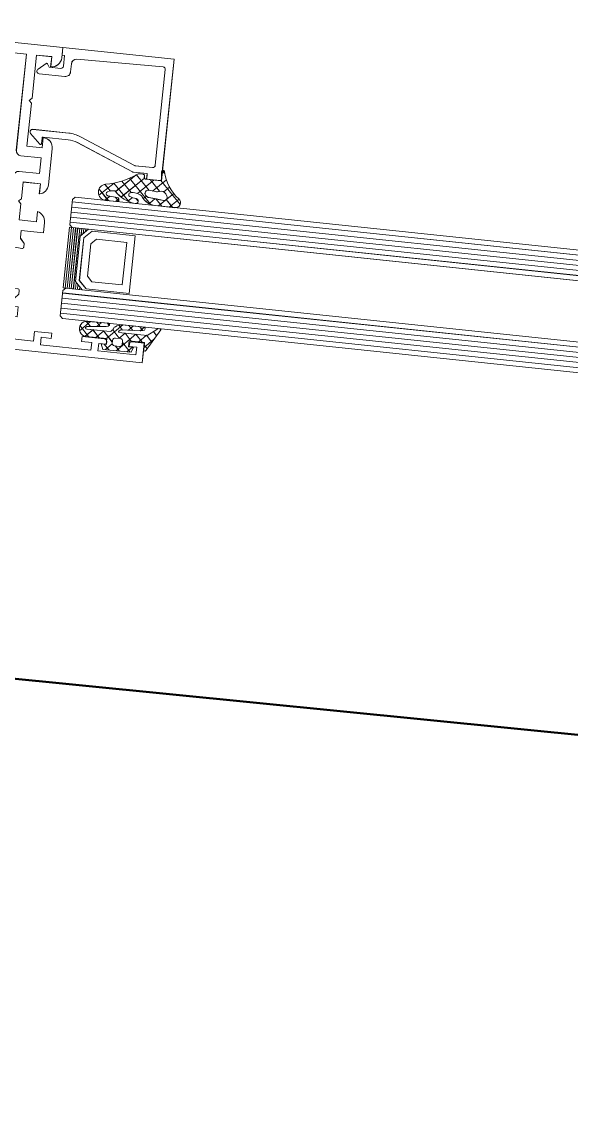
# Model space of a CAD drawing. Header units: millimetres. Extents: x 26282 to 30760, y 1404 to 4574.
# Drawn here: x 29725.61 to 29736.41, y 3434.81 to 3456.33 of the extents above; entities that cross this region are included whole.
import ezdxf

# ---------------------------------------------------------------- set-up
doc = ezdxf.new("R2010")
doc.units = ezdxf.units.MM
doc.header["$LTSCALE"] = 0.25
doc.layers.add('AB-DUV', color=4, linetype='Continuous', lineweight=50)
doc.layers.add('DOĞRAMA', color=30, linetype='Continuous', lineweight=20)

# ---------------------------------------------------------------- blocks, each defined once
blk = doc.blocks.new('CHD60E27', base_point=(-138.6, 7.85))
at = {"color": 1, "linetype": 'Continuous'}
for p, q in [((-80.6, 56.35), (-78.6, 56.35)), ((-115.729976, 50.516652), (-114.729976, 49.516652)), ((-115.729976, 50.516652), (-114.729976, 49.516652)), ((-78.6, 29.85), (-80.6, 29.85)), ((-137.2, 16.75), (-135.7, 16.75)), ((-135.7, 16.75), (-135.7, 15.25))]:
    blk.add_line(p, q, dxfattribs=at)
at = {"color": 40, "linetype": 'Continuous'}
for points in [[(-138.6, 7.85), (-138.6, 78.35), (-134.7, 78.35), (-134.7, 75.95, -0.414213), (-135.199999, 75.45), (-135.7, 75.45), (-135.7, 76.95), (-137.2, 76.95), (-137.2, 69.45), (-135.7, 69.45), (-135.7, 70.95), (-135.2, 70.95, -0.414213), (-134.699999, 70.45), (-134.7, 66.05), (-135.7, 66.05), (-135.7, 68.05), (-137.2, 68.05), (-137.2, 58.05), (-135.7, 58.05), (-135.7, 60.05), (-134.7, 60.05), (-134.7, 56.65), (-136.6, 56.65), (-136.6, 51.35), (-134.4, 51.35), (-132.2, 51.35), (-132.2, 52.95), (-130.2, 52.95), (-130.2, 51.95), (-128.790992, 51.95, 0.176327), (-128.630295, 52.008489), (-127.7, 52.789099), (-127, 52.789099, -0.43976), (-126.701142, 52.462953), (-126.911671, 50.056591, -0.176327), (-126.983943, 49.901604), (-127.323223, 49.562323, -0.577351), (-127.741481, 49.674394), (-127.772347, 49.789587, 0.267949), (-127.949124, 49.966363), (-129.9, 50.489099), (-130.1, 50.489099, 0.842899), (-130.2, 49.906257), (-130.2, 45.839099, 0.414213), (-129.949998, 45.589099), (-129.628806, 45.589099, 0.137838), (-129.498553, 45.625711), (-127.980252, 46.552487, -0.585341), (-127.6, 46.339099), (-127.6, 45.002615, -0.261351), (-128.07899, 44.149065), (-129.797634, 43.1), (-128.07899, 42.050935, -0.261351), (-127.6, 41.197385), (-127.6, 39.8609, -0.585341), (-127.980252, 39.647512), (-129.498554, 40.574288, 0.137838), (-129.628807, 40.6109), (-129.95, 40.6109, 0.414213), (-130.199999, 40.360899), (-130.2, 36.293743, 0.842899), (-130.1, 35.710901), (-129.9, 35.7109), (-127.949123, 36.233636, 0.267949), (-127.772347, 36.410413), (-127.741481, 36.525605, -0.577351), (-127.323223, 36.637676), (-126.983943, 36.298396, -0.176327), (-126.911671, 36.143409), (-126.701141, 33.737047, -0.43976), (-127, 33.4109), (-127.7, 33.4109), (-128.630295, 34.191511, 0.176327), (-128.790992, 34.25), (-130.2, 34.25), (-130.2, 33.25), (-132.2, 33.25), (-132.2, 34.85), (-136.6, 34.85), (-136.6, 29.55), (-134.7, 29.55), (-134.7, 26.15), (-135.7, 26.15), (-135.7, 28.15), (-137.2, 28.15), (-137.2, 18.15), (-135.7, 18.15), (-135.7, 20.15), (-134.7, 20.15), (-134.7, 15.75, -0.414213), (-135.199999, 15.25), (-135.7, 15.25), (-135.7, 16.75), (-137.2, 16.75), (-137.2, 9.25), (-135.7, 9.25), (-135.7, 10.75), (-135.2, 10.75, -0.414213), (-134.699999, 10.25), (-134.7, 7.85), (-138.6, 7.85)], [(-78.6, 56.35), (-78.6, 29.85), (-79.6, 29.85), (-80.6, 29.85, -0.414213), (-82.599999, 31.85), (-80.6, 31.85), (-80.6, 34.85), (-89.1, 34.85), (-89.6, 35.35), (-90.1, 34.85), (-98.6, 34.85), (-98.6, 31.85), (-96.6, 31.85, -0.414213), (-98.599999, 29.85), (-105.740408, 29.85, -0.356298), (-107.699999, 31.450001), (-105.7, 31.45), (-105.7, 34.85), (-109, 34.85), (-109.5, 35.35), (-110, 34.85), (-113.2, 34.85), (-113.2, 31.45), (-111.2, 31.45, -0.356298), (-113.159592, 29.85), (-115.2, 29.85), (-115.2, 34.25), (-116.609007, 34.25, 0.176327), (-116.769704, 34.191511), (-117.7, 33.4109), (-118.4, 33.4109, -0.43976), (-118.698859, 33.737047), (-118.488329, 36.143409, -0.176327), (-118.416057, 36.298397), (-118.076776, 36.637677, -0.577351), (-117.658519, 36.525604), (-117.627652, 36.410413, 0.267949), (-117.450876, 36.233636), (-115.5, 35.7109), (-115.3, 35.7109, 0.842899), (-115.2, 36.293744), (-115.2, 40.3609, 0.414213), (-115.45, 40.6109), (-115.771193, 40.6109, 0.137838), (-115.901446, 40.574288), (-117.419747, 39.647512, -0.585341), (-117.799999, 39.8609), (-117.8, 41.197384, -0.261351), (-117.32101, 42.050935), (-115.602366, 43.1), (-117.321009, 44.149064, -0.261351), (-117.8, 45.002615), (-117.8, 46.339099, -0.585341), (-117.419747, 46.552488), (-115.901445, 45.625712, 0.137838), (-115.771193, 45.5891), (-115.45, 45.589099, 0.414213), (-115.199999, 45.8391), (-115.2, 49.906257, 0.842899), (-115.3, 50.489099), (-115.5, 50.489099), (-117.450876, 49.966364, 0.267949), (-117.627653, 49.789587), (-117.658518, 49.674395, -0.577351), (-118.076776, 49.562322), (-118.416057, 49.901603, -0.176327), (-118.488329, 50.056591), (-118.698858, 52.462953, -0.43976), (-118.4, 52.789099), (-117.7, 52.789099), (-116.769704, 52.008489, 0.176327), (-116.609007, 51.95), (-115.2, 51.95), (-115.2, 56.35), (-113.159591, 56.35, -0.356297), (-111.199999, 54.75), (-113.2, 54.75), (-113.2, 51.35), (-110, 51.35), (-109.5, 50.85), (-109, 51.35), (-105.7, 51.35), (-105.7, 54.75), (-107.7, 54.75, -0.356297), (-105.740408, 56.35), (-98.6, 56.35, -0.414213), (-96.599999, 54.350001), (-98.6, 54.35), (-98.6, 51.35), (-90.1, 51.35), (-89.6, 50.85), (-89.1, 51.35), (-80.6, 51.35), (-80.6, 54.35), (-82.6, 54.35, -0.414213), (-80.6, 56.35), (-78.6, 56.35)], [(-80.6, 43.1), (-80.6, 49.35), (-99.6, 49.35, -0.414213), (-100.6, 50.35), (-100.6, 54.35), (-103.7, 54.35), (-103.7, 50.35, -0.414213), (-104.699999, 49.350001), (-113.2, 49.35), (-113.2, 36.85), (-104.7, 36.85, -0.414213), (-103.699999, 35.850001), (-103.7, 31.85), (-100.6, 31.85), (-100.6, 35.85, -0.414213), (-99.6, 36.85), (-80.6, 36.85), (-80.6, 43.1)]]:
    blk.add_lwpolyline(points, format="xyb", close=True, dxfattribs=at)
at = {"color": 4, "linetype": 'Continuous'}
for points in [[(-130.210348, 45.762166), (-128.497348, 46.762166), (-122.710348, 46.762166), (-116.923348, 46.762166), (-115.210348, 45.762166), (-115.210348, 50.362166), (-116.910348, 49.362166), (-122.710348, 49.362166), (-128.510348, 49.362166), (-130.210348, 50.362166), (-130.210348, 45.762166)], [(-128.497348, 39.437833), (-130.210348, 40.437833), (-130.210348, 35.837833), (-128.510348, 36.837833), (-122.710348, 36.837833), (-116.910348, 36.837833), (-115.210348, 35.837833), (-115.210348, 40.437833), (-116.923348, 39.437833), (-122.710348, 39.437833), (-128.497348, 39.437833)]]:
    blk.add_lwpolyline(points, close=True, dxfattribs=at)
at = {"color": 40, "linetype": 'Continuous'}
blk.add_lwpolyline([(-134.4, 49.35), (-136.6, 49.35), (-136.6, 36.85), (-132.2, 36.85), (-132.2, 49.35), (-134.4, 49.35)], close=True, dxfattribs=at)
blk = doc.blocks.new('CHD10-3111', base_point=(3855.389827, -8975.811796))
at = {"color": 40, "linetype": 'Continuous'}
blk.add_lwpolyline([(3855.389827, -8949.111796), (3879.389827, -8949.111796), (3879.389827, -8971.111796), (3877.889827, -8971.111796), (3877.889827, -8970.611796), (3875.789827, -8970.611796, 0.414276), (3875.289827, -8971.111902), (3875.289827, -8973.411796), (3875.891113, -8973.764938, -0.44986), (3875.948899, -8974.058621), (3874.687602, -8975.51474, -0.717959), (3873.789827, -8975.211796), (3873.789827, -8970.111796, -0.414242), (3874.789923, -8969.111796), (3876.40713, -8969.111796, 0.409111), (3877.406977, -8968.129248), (3877.703866, -8951.120522, 0.419335), (3877.203942, -8950.611796), (3858.289827, -8950.611796, 0.414214), (3857.789827, -8951.111796), (3857.789827, -8954.510299, 0.096347), (3857.826278, -8954.697709), (3862.331086, -8965.847499, -0.096289), (3862.789827, -8968.20752), (3862.789827, -8975.311796, -0.679855), (3861.925103, -8975.653814), (3860.044019, -8973.648631, -0.65679), (3860.189935, -8973.311796), (3861.289827, -8973.311796, 0.414214), (3861.489827, -8973.111796), (3861.489827, -8968.20752, 0.096295), (3861.125704, -8966.334383), (3856.526235, -8954.950297, -0.096289), (3856.489827, -8954.762994), (3856.489827, -8952.011796), (3855.389827, -8952.011796), (3855.389827, -8949.111796)], format="xyb", close=True, dxfattribs=at)
blk = doc.blocks.new('CHDMN-201', base_point=(29.944199, -19.992072))
at = {"color": 1, "linetype": 'Continuous'}
for p, q in [((24.944196, -17.917709), (26.712382, -16.149524)), ((25.670623, -15.827906), (29.959082, -20.116364)), ((24.944196, -17.222799), (26.363237, -18.64184)), ((24.944197, -19.344121), (26.23548, -20.635403)), ((24.944198, -20.039028), (27.683935, -17.299291)), ((27.730494, -21.495372), (30.203718, -19.022148)), ((27.817864, -19.286682), (28.843558, -18.260988)), ((25.189997, -21.91455), (25.940862, -21.163684)), ((25.940862, -21.163684), (26.275067, -20.829479)), ((26.23548, -20.635403), (26.260255, -20.660179)), ((26.954462, -24.392725), (29.944199, -21.402988)), ((27.826231, -20.104834), (29.944199, -22.222802)), ((31.257696, -20.089491), (31.80016, -19.547027)), ((31.416762, -19.452725), (31.950423, -19.986385)), ((25.079548, -21.600792), (25.475995, -21.997239)), ((25.475995, -21.997239), (29.768513, -26.289757)), ((25.916779, -27.551729), (30.108752, -23.359755)), ((26.075074, -23.150793), (26.624114, -22.601753)), ((27.79138, -22.191304), (30.58826, -24.988183)), ((25.232281, -26.114906), (26.046166, -25.301021)), ((25.477814, -24.120378), (25.941592, -24.584156)), ((26.882093, -28.707735), (30.556963, -25.032865)), ((26.991686, -25.63425), (29.066899, -27.709463)), ((24.944199, -28.524309), (25.530435, -27.938072)), ((25.178841, -25.942725), (28.496854, -29.260739)), ((24.944199, -29.950724), (27.004506, -32.011031)), ((24.952122, -30.637706), (25.869183, -29.720645)), ((25.094432, -27.979636), (25.776541, -28.661746)), ((25.810575, -31.900573), (28.517647, -29.193501)), ((26.861353, -29.746558), (28.07121, -30.956415))]:
    blk.add_line(p, q, dxfattribs=at)
for points in [[(26.390301, -23.393758, -0.11997), (25.342637, -22.236365, -0.11997), (24.944199, -20.726926), (24.944195, -16.789779, -0.730107), (26.758647, -16.209518, 0.185935), (31.810746, -19.549362, -0.858634), (31.670288, -20.125588), (30.144199, -19.992072, 0.414214), (29.944199, -20.192072), (29.944199, -23.09206, 0.414226), (30.244199, -23.392072), (30.544174, -23.392072, -0.414238), (30.844199, -23.692072), (30.844199, -24.310458, -0.167691), (30.631375, -24.927186, 0.106409), (28.114271, -30.786691, -0.907546), (24.944199, -30.478675), (24.944199, -28.292072, -1), (25.744199, -28.292072), (25.908447, -30.169443, 0.790151), (26.678457, -30.282816, 0.061795), (27.025941, -28.955975, 0.24686), (26.961879, -28.781202, -0.192553), (24.944199, -24.656358, -1), (25.941426, -24.581945, 0.061004), (26.187228, -25.817745, 0.744986), (26.953471, -25.796309, 0.211789), (26.613432, -23.622255, 0.100818), (26.390301, -23.393758)], [(26.255022, -20.600362), (26.380094, -22.029945, 0.17342), (26.661249, -22.641873, 0.008526), (26.786952, -22.766133, 0.691738), (27.799141, -22.280005), (27.680588, -20.924941, -0.129672), (27.819183, -20.120619, 0.375997), (27.441422, -18.85823), (27.046771, -18.610379, 0.619603), (26.12995, -19.17078), (26.255022, -20.600362)]]:
    blk.add_lwpolyline(points, format="xyb", close=True, dxfattribs=at)
blk = doc.blocks.new('*U59')
at = {"color": 4, "linetype": 'Continuous'}
for p, q in [((598.494385, 76), (598.494385, 64)), ((598.894385, 76), (598.894385, 64)), ((599.294385, 76), (599.294385, 64)), ((599.694385, 76), (599.694385, 64)), ((600.094385, 76), (600.094385, 64)), ((600.494385, 76), (600.494385, 64)), ((600.894385, 76), (600.894385, 74.65)), ((601.294385, 76), (601.294385, 75.05)), ((601.694385, 76), (601.694385, 75.45)), ((602.094385, 76), (602.094385, 75.85)), ((600.894385, 65.35), (600.894385, 64)), ((601.294385, 64.95), (601.294385, 64)), ((601.694385, 64.55), (601.694385, 64)), ((602.094385, 64.15), (602.094385, 64))]:
    blk.add_line(p, q, dxfattribs=at)
blk = doc.blocks.new('CHD40D02')
at = {"color": 1, "linetype": 'Continuous'}
for p, q in [((1.534377, 2.251105), (2.247288, 1.538194)), ((-1.122662, 0.665503), (-0.457159, 0)), ((-1.012226, 0), (0.801576, 1.813802)), ((0, -1.109094), (1.4, 0.290906)), ((0.205857, 1.458304), (1.4, 0.264161)), ((-2.117144, -5.347558), (1.4, -1.830414)), ((0, -0.457159), (1.4, -1.857159)), ((2.135987, -1.094428), (2.921622, -0.308793)), ((2.222769, -0.558608), (2.917076, -1.252915)), ((-2.117144, -3.226238), (-1.117144, -2.226238)), ((-2.117144, -2.582656), (-0.421916, -4.277884)), ((0, -2.578479), (1.4, -3.978479)), ((0.262508, -5.089227), (1.4, -3.951735)), ((2.000247, -3.351488), (2.91136, -2.440375)), ((2.050967, -2.508126), (2.906913, -3.364072)), ((-2.117144, -4.703976), (-1.237492, -5.583628)), ((0, -7.473055), (2.106571, -5.366485)), ((0.262508, -4.962308), (1.066416, -5.766216)), ((1.066416, -5.766216), (1.7501, -6.4499)), ((1.930627, -4.509107), (2.59883, -5.177309)), ((2.106571, -5.366485), (2.901098, -4.571957)), ((2.59883, -5.177309), (2.73038, -5.30886)), ((-2.117144, -7.468879), (-0.899257, -6.250992)), ((-2.117144, -6.825296), (-1.117144, -7.825296)), ((-0.543237, -6.277883), (1.4, -8.22112)), ((0, -9.594375), (1.4, -8.194375)), ((2.53001, -7.22981), (2.953639, -7.653438)), ((0, -8.942441), (1.4, -10.34244)), ((0.005596, -11.710099), (1.4, -10.315696)), ((2.065011, -9.650685), (2.925923, -8.789773)), ((2.137826, -8.958946), (2.903131, -9.724251)), ((0.000001, -11.063761), (1.86654, -12.930301)), ((0.929001, -12.908016), (2.87289, -10.964126)), ((1.935795, -10.878236), (2.844412, -11.786853))]:
    blk.add_line(p, q, dxfattribs=at)
at = {"color": 7, "linetype": 'Continuous'}
blk.add_line((2.921685, -0.29561), (2.817805, -0.199647), dxfattribs=at)
at = {"color": 1, "linetype": 'Continuous'}
for points in [[(2.921685, -0.29561), (2.9, -4.8), (2.8, -5.1), (2.7, -5.4), (2.6, -5.7), (2.4, -6), (2.3, -6.2), (2, -6.3), (1.8, -6.4), (1.6, -6.6), (1.5, -6.7), (1.4, -6.9), (1.4, -11.5), (1.4, -11.7), (1.6, -11.8), (1.65982, -11.8), (1.85982, -11.6), (2.25982, -7.8), (2.35982, -7.4), (2.55982, -7.2), (2.85982, -7.2), (2.95982, -7.4), (2.85982, -11.5, -1.047986), (0.000001, -11.499982), (0, -7.412301), (-1.117144, -7.412301), (-1.117144, -8.412301), (-2.117144, -7.977518), (-2.117144, -2.406848), (-1.117144, -2.015544), (-1.117144, -3.015544), (0, -3.015544), (0, 0), (-1.5, 0), (-1.6, 0.1), (-1.6, 0.3), (-1.4, 0.5), (2.700478, 2.946982), (2.800478, 2.946982), (2.900478, 2.746982), (2.900478, 2.446982), (2.700478, 2.146982), (1.4, 0.4), (1.4, -5.2), (1.5, -5.3), (1.7, -5.2), (1.907825, -4.888262), (2.146067, -0.926812), (2.230152, -0.523166), (2.318197, -0.219443), (2.614003, -0.107644), (2.817805, -0.199647), (2.921685, -0.29561)], [(0.116062, -6.131436, 0.198912), (0.262508, -5.777883), (0.262508, -4.777884, 0.414213), (-0.237492, -4.277884), (-0.737492, -4.277884, 0.414213), (-1.237492, -4.777883), (-1.237492, -5.777884, 0.414213), (-0.737492, -6.277883), (-0.237491, -6.277883, 0.198912), (0.116062, -6.131436)]]:
    blk.add_lwpolyline(points, format="xyb", close=True, dxfattribs=at)
blk = doc.blocks.new('A$C3DEF5641')
at = {"layer": 'DOĞRAMA', "color": 163, "linetype": 'Continuous'}
for p, q in [((477.08, 82.92), (476.58, 82.42)), ((476.58, 82.42), (476.58, 77.42)), ((476.58, 81.92), (508.58, 81.92)), ((477.08, 82.92), (508.58, 82.92)), ((817.83, 82.92), (508.58, 82.92)), ((817.83, 81.92), (508.58, 81.92)), ((476.58, 80.92), (508.58, 80.92)), ((476.58, 79.92), (508.58, 79.92)), ((817.83, 80.92), (508.58, 80.92)), ((817.83, 79.92), (508.58, 79.92)), ((476.58, 78.92), (508.58, 78.92)), ((476.58, 77.92), (508.58, 77.92)), ((817.83, 78.92), (508.58, 78.92)), ((817.83, 77.92), (508.58, 77.92)), ((476.58, 77.42), (477.08, 76.92)), ((477.08, 76.92), (508.58, 76.92)), ((481.08, 76.62), (479.58, 75.12)), ((489.58, 76.62), (481.08, 76.62)), ((489.58, 65.22), (489.58, 76.62)), ((817.83, 76.92), (508.58, 76.92)), ((479.58, 75.12), (479.58, 66.72)), ((482.08, 75.12), (481.08, 74.12)), ((481.08, 74.12), (481.08, 67.72)), ((488.08, 75.12), (482.08, 75.12)), ((488.08, 66.72), (488.08, 75.12)), ((479.58, 66.72), (481.08, 65.22)), ((481.08, 67.72), (482.08, 66.72)), ((482.08, 66.72), (488.08, 66.72)), ((477.08, 64.92), (476.58, 64.42)), ((477.08, 64.92), (508.58, 64.92)), ((481.08, 65.22), (489.58, 65.22)), ((817.83, 64.92), (508.58, 64.92)), ((476.58, 64.42), (476.58, 59.42)), ((476.58, 63.92), (508.58, 63.92)), ((476.58, 62.92), (508.58, 62.92)), ((817.83, 63.92), (508.58, 63.92)), ((817.83, 62.92), (508.58, 62.92)), ((476.58, 61.92), (508.58, 61.92)), ((476.58, 60.92), (508.58, 60.92)), ((817.83, 61.92), (508.58, 61.92)), ((817.83, 60.92), (508.58, 60.92)), ((476.58, 59.92), (508.58, 59.92)), ((476.58, 59.42), (477.08, 58.92)), ((477.08, 58.92), (508.58, 58.92)), ((817.83, 59.92), (508.58, 59.92)), ((817.83, 58.92), (508.58, 58.92))]:
    blk.add_line(p, q, dxfattribs=at)
blk.add_lwpolyline([(476.58, 76.92), (480.33, 76.92), (478.83, 75.42), (478.83, 66.42), (480.33, 64.92), (476.58, 64.92), (476.58, 76.92)], close=True, dxfattribs=at)
at = {"layer": 'DOĞRAMA', "color": 163, "rotation": 270}
for name, p, xscale in [('CHD60E27', (423.08, 51.92), -1), ('CHD10-3111', (466.88, 87.92), -1), ('CHDMN-201', (493.58, 87.92), -1), ('CHD40D02', (493.58, 55.92), -1.034312)]:
    blk.add_blockref(name, p, dxfattribs=dict(at, xscale=xscale))
at = {"layer": 'DOĞRAMA', "color": 163}
blk.add_blockref('*U59', (-121.91, 0.92), dxfattribs=at)
blk = doc.blocks.new('A$C187D15ED')
at = {"layer": 'AB-DUV'}
blk.add_line((10462.191, 3207.861), (10085.771, 3245.265), dxfattribs=at)
blk.add_line((10462.191, 3207.861), (10085.771, 3245.265), dxfattribs=at)
at = {"layer": 'DOĞRAMA', "color": 163, "xscale": 0.1, "yscale": 0.1, "zscale": 0.1, "rotation": 354.0084398994581}
blk.add_blockref('A$C3DEF5641', (10107.921, 3244.585, 0), dxfattribs=at)
blk.add_blockref('A$C3DEF5641', (10107.921, 3244.585, 0), dxfattribs=at)

msp = doc.modelspace()

# ---------------------------------------------------------------- block references
at = {"layer": 'AB-DUV', "ltscale": 100}
msp.add_blockref('A$C187D15ED', (19570.424, 205.028, 5.126), dxfattribs=at)

# ---------------------------------------------------------------- next in the draw order: linework, layer by layer
at = {"layer": 'DOĞRAMA', "color": 1, "linetype": 'Continuous'}
for p, q in [((29726.393, 3455.623, 5.126), (29726.414, 3455.822, 5.126)), ((29726.393, 3455.623, 5.126), (29726.414, 3455.822, 5.126)), ((29728.356, 3453.337, 5.126), (29728.415, 3453.385, 5.126)), ((29728.356, 3453.337, 5.126), (29728.415, 3453.385, 5.126)), ((29728.421, 3453.346, 5.126), (29728.373, 3453.405, 5.126)), ((29728.421, 3453.346, 5.126), (29728.373, 3453.405, 5.126)), ((29727.124, 3452.918, 5.126), (29727.422, 3453.159, 5.126)), ((29727.124, 3452.918, 5.126), (29727.422, 3453.159, 5.126)), ((29727.349, 3453, 5.126), (29727.242, 3453.133, 5.126)), ((29727.349, 3453, 5.126), (29727.242, 3453.133, 5.126)), ((29727.71, 3452.793, 5.126), (29727.415, 3453.158, 5.126)), ((29727.71, 3452.793, 5.126), (29727.415, 3453.158, 5.126)), ((29727.453, 3452.992, 5.126), (29727.857, 3453.319, 5.126)), ((29727.453, 3452.992, 5.126), (29727.857, 3453.319, 5.126)), ((29727.558, 3452.883, 5.126), (29728.019, 3453.257, 5.126)), ((29727.558, 3452.883, 5.126), (29728.019, 3453.257, 5.126)), ((29727.76, 3452.97, 5.126), (29727.575, 3453.198, 5.126)), ((29727.76, 3452.97, 5.126), (29727.575, 3453.198, 5.126)), ((29728.106, 3452.782, 5.126), (29727.724, 3453.253, 5.126)), ((29728.106, 3452.782, 5.126), (29727.724, 3453.253, 5.126)), ((29728.111, 3453.014, 5.126), (29727.862, 3453.321, 5.126)), ((29728.111, 3453.014, 5.126), (29727.862, 3453.321, 5.126)), ((29727.883, 3452.954, 5.126), (29728.211, 3453.22, 5.126)), ((29727.883, 3452.954, 5.126), (29728.211, 3453.22, 5.126)), ((29728.318, 3452.996, 5.126), (29728.13, 3453.228, 5.126)), ((29728.318, 3452.996, 5.126), (29728.13, 3453.228, 5.126)), ((29728.179, 3453.001, 5.126), (29728.451, 3453.221, 5.126)), ((29728.179, 3453.001, 5.126), (29728.451, 3453.221, 5.126)), ((29728.721, 3452.737, 5.126), (29728.34, 3453.208, 5.126)), ((29728.721, 3452.737, 5.126), (29728.34, 3453.208, 5.126)), ((29727.309, 3452.812, 5.126), (29727.126, 3453.038, 5.126)), ((29727.309, 3452.812, 5.126), (29727.126, 3453.038, 5.126)), ((29728.295, 3452.708, 5.126), (29728.596, 3452.952, 5.126)), ((29728.295, 3452.708, 5.126), (29728.596, 3452.952, 5.126)), ((29728.4, 3452.986, 5.126), (29728.512, 3453.078, 5.126)), ((29728.4, 3452.986, 5.126), (29728.512, 3453.078, 5.126)), ((29727.241, 3452.82, 5.126), (29727.342, 3452.901, 5.126)), ((29727.241, 3452.82, 5.126), (29727.342, 3452.901, 5.126)), ((29727.507, 3452.806, 5.126), (29727.446, 3452.881, 5.126)), ((29727.507, 3452.806, 5.126), (29727.446, 3452.881, 5.126)), ((29727.451, 3452.797, 5.126), (29727.515, 3452.849, 5.126)), ((29727.451, 3452.797, 5.126), (29727.515, 3452.849, 5.126)), ((29727.694, 3452.8, 5.126), (29727.783, 3452.873, 5.126)), ((29727.694, 3452.8, 5.126), (29727.783, 3452.873, 5.126)), ((29727.895, 3452.804, 5.126), (29727.853, 3452.855, 5.126)), ((29727.895, 3452.804, 5.126), (29727.853, 3452.855, 5.126)), ((29727.997, 3452.853, 5.126), (29728.058, 3452.902, 5.126)), ((29727.997, 3452.853, 5.126), (29728.058, 3452.902, 5.126)), ((29728.141, 3452.738, 5.126), (29728.106, 3452.782, 5.126)), ((29728.141, 3452.738, 5.126), (29728.106, 3452.782, 5.126)), ((29728.111, 3452.752, 5.126), (29728.193, 3452.819, 5.126)), ((29728.111, 3452.752, 5.126), (29728.193, 3452.819, 5.126)), ((29728.193, 3452.819, 5.126), (29728.23, 3452.849, 5.126)), ((29728.193, 3452.819, 5.126), (29728.23, 3452.849, 5.126)), ((29728.249, 3452.843, 5.126), (29728.247, 3452.846, 5.126)), ((29728.249, 3452.843, 5.126), (29728.247, 3452.846, 5.126)), ((29728.364, 3452.701, 5.126), (29728.249, 3452.843, 5.126)), ((29728.364, 3452.701, 5.126), (29728.249, 3452.843, 5.126)), ((29728.575, 3452.679, 5.126), (29728.449, 3452.835, 5.126)), ((29728.575, 3452.679, 5.126), (29728.449, 3452.835, 5.126)), ((29728.506, 3452.686, 5.126), (29728.7, 3452.844, 5.126)), ((29728.506, 3452.686, 5.126), (29728.7, 3452.844, 5.126)), ((29726.744, 3450.253, 5.126), (29726.958, 3450.433, 5.126)), ((29726.744, 3450.253, 5.126), (29726.958, 3450.433, 5.126)), ((29726.917, 3450.138, 5.126), (29726.752, 3450.35, 5.126)), ((29726.917, 3450.138, 5.126), (29726.752, 3450.35, 5.126)), ((29726.862, 3450.317, 5.126), (29726.884, 3450.335, 5.126)), ((29726.862, 3450.317, 5.126), (29726.884, 3450.335, 5.126)), ((29726.957, 3450.335, 5.126), (29726.876, 3450.438, 5.126)), ((29726.957, 3450.335, 5.126), (29726.876, 3450.438, 5.126)), ((29726.884, 3450.335, 5.126), (29727.266, 3450.336, 5.126)), ((29726.884, 3450.335, 5.126), (29727.266, 3450.336, 5.126)), ((29727.314, 3450.404, 5.126), (29726.905, 3450.437, 5.126)), ((29727.314, 3450.404, 5.126), (29726.905, 3450.437, 5.126)), ((29727.08, 3450.336, 5.126), (29727.175, 3450.415, 5.126)), ((29727.08, 3450.336, 5.126), (29727.175, 3450.415, 5.126)), ((29727.15, 3450.336, 5.126), (29727.082, 3450.423, 5.126)), ((29727.15, 3450.336, 5.126), (29727.082, 3450.423, 5.126)), ((29727.266, 3450.336, 5.126), (29727.307, 3450.343, 5.126)), ((29727.266, 3450.336, 5.126), (29727.307, 3450.343, 5.126)), ((29727.326, 3450.358, 5.126), (29727.288, 3450.406, 5.126)), ((29727.326, 3450.358, 5.126), (29727.288, 3450.406, 5.126)), ((29727.307, 3450.343, 5.126), (29727.329, 3450.361, 5.126)), ((29727.307, 3450.343, 5.126), (29727.329, 3450.361, 5.126)), ((29727.333, 3450.392, 5.126), (29727.314, 3450.404, 5.126)), ((29727.333, 3450.392, 5.126), (29727.314, 3450.404, 5.126)), ((29727.329, 3450.361, 5.126), (29727.333, 3450.392, 5.126)), ((29727.329, 3450.361, 5.126), (29727.333, 3450.392, 5.126)), ((29727.426, 3450.324, 5.126), (29727.413, 3450.294, 5.126)), ((29727.426, 3450.324, 5.126), (29727.413, 3450.294, 5.126)), ((29727.447, 3450.332, 5.126), (29727.426, 3450.324, 5.126)), ((29727.447, 3450.332, 5.126), (29727.426, 3450.324, 5.126)), ((29727.479, 3450.35, 5.126), (29727.447, 3450.332, 5.126)), ((29727.479, 3450.35, 5.126), (29727.447, 3450.332, 5.126)), ((29727.51, 3450.357, 5.126), (29727.479, 3450.35, 5.126)), ((29727.51, 3450.357, 5.126), (29727.479, 3450.35, 5.126)), ((29727.507, 3450.295, 5.126), (29727.594, 3450.369, 5.126)), ((29727.507, 3450.295, 5.126), (29727.594, 3450.369, 5.126)), ((29727.541, 3450.364, 5.126), (29727.51, 3450.357, 5.126)), ((29727.541, 3450.364, 5.126), (29727.51, 3450.357, 5.126)), ((29727.531, 3450.344, 5.126), (29727.519, 3450.359, 5.126)), ((29727.531, 3450.344, 5.126), (29727.519, 3450.359, 5.126)), ((29727.59, 3450.268, 5.126), (29727.531, 3450.344, 5.126)), ((29727.59, 3450.268, 5.126), (29727.531, 3450.344, 5.126)), ((29727.572, 3450.371, 5.126), (29727.541, 3450.364, 5.126)), ((29727.572, 3450.371, 5.126), (29727.541, 3450.364, 5.126)), ((29728.02, 3450.326, 5.126), (29727.572, 3450.371, 5.126)), ((29728.02, 3450.326, 5.126), (29727.572, 3450.371, 5.126)), ((29727.706, 3450.263, 5.126), (29727.806, 3450.348, 5.126)), ((29727.706, 3450.263, 5.126), (29727.806, 3450.348, 5.126)), ((29727.79, 3450.26, 5.126), (29727.715, 3450.357, 5.126)), ((29727.79, 3450.26, 5.126), (29727.715, 3450.357, 5.126)), ((29727.986, 3450.257, 5.126), (29727.925, 3450.336, 5.126)), ((29727.986, 3450.257, 5.126), (29727.925, 3450.336, 5.126)), ((29727.932, 3450.254, 5.126), (29728.019, 3450.326, 5.126)), ((29727.932, 3450.254, 5.126), (29728.019, 3450.326, 5.126)), ((29728.028, 3450.315, 5.126), (29728.02, 3450.326, 5.126)), ((29728.028, 3450.315, 5.126), (29728.02, 3450.326, 5.126)), ((29726.853, 3450.145, 5.126), (29727.007, 3450.274, 5.126)), ((29726.853, 3450.145, 5.126), (29727.007, 3450.274, 5.126)), ((29726.861, 3450.31, 5.126), (29726.862, 3450.317, 5.126)), ((29726.861, 3450.31, 5.126), (29726.862, 3450.317, 5.126)), ((29726.869, 3450.289, 5.126), (29726.861, 3450.31, 5.126)), ((29726.869, 3450.289, 5.126), (29726.861, 3450.31, 5.126)), ((29726.889, 3450.287, 5.126), (29726.869, 3450.289, 5.126)), ((29726.889, 3450.287, 5.126), (29726.869, 3450.289, 5.126)), ((29726.874, 3450.143, 5.126), (29727.281, 3450.1, 5.126)), ((29726.874, 3450.143, 5.126), (29727.281, 3450.1, 5.126)), ((29727.347, 3450.239, 5.126), (29726.889, 3450.287, 5.126)), ((29727.347, 3450.239, 5.126), (29726.889, 3450.287, 5.126)), ((29727.128, 3450.116, 5.126), (29727.004, 3450.275, 5.126)), ((29727.128, 3450.116, 5.126), (29727.004, 3450.275, 5.126)), ((29727.064, 3450.123, 5.126), (29727.218, 3450.252, 5.126)), ((29727.064, 3450.123, 5.126), (29727.218, 3450.252, 5.126)), ((29727.388, 3450.032, 5.126), (29727.215, 3450.252, 5.126)), ((29727.388, 3450.032, 5.126), (29727.215, 3450.252, 5.126)), ((29727.275, 3450.101, 5.126), (29727.507, 3450.295, 5.126)), ((29727.275, 3450.101, 5.126), (29727.507, 3450.295, 5.126)), ((29727.368, 3450.247, 5.126), (29727.347, 3450.239, 5.126)), ((29727.368, 3450.247, 5.126), (29727.347, 3450.239, 5.126)), ((29727.379, 3450.256, 5.126), (29727.368, 3450.247, 5.126)), ((29727.379, 3450.256, 5.126), (29727.368, 3450.247, 5.126)), ((29727.401, 3450.275, 5.126), (29727.379, 3450.256, 5.126)), ((29727.401, 3450.275, 5.126), (29727.379, 3450.256, 5.126)), ((29727.456, 3450.192, 5.126), (29727.395, 3450.27, 5.126)), ((29727.456, 3450.192, 5.126), (29727.395, 3450.27, 5.126)), ((29727.413, 3450.294, 5.126), (29727.401, 3450.275, 5.126)), ((29727.413, 3450.294, 5.126), (29727.401, 3450.275, 5.126)), ((29727.446, 3450.11, 5.126), (29727.545, 3450.099, 5.126)), ((29727.446, 3450.11, 5.126), (29727.545, 3450.099, 5.126)), ((29727.527, 3450.101, 5.126), (29727.456, 3450.192, 5.126)), ((29727.527, 3450.101, 5.126), (29727.456, 3450.192, 5.126)), ((29727.463, 3449.861, 5.126), (29727.851, 3450.186, 5.126)), ((29727.463, 3449.861, 5.126), (29727.851, 3450.186, 5.126)), ((29727.507, 3450.232, 5.126), (29727.519, 3450.252, 5.126)), ((29727.507, 3450.232, 5.126), (29727.519, 3450.252, 5.126)), ((29727.516, 3450.221, 5.126), (29727.507, 3450.232, 5.126)), ((29727.516, 3450.221, 5.126), (29727.507, 3450.232, 5.126)), ((29727.514, 3450.103, 5.126), (29727.64, 3450.208, 5.126)), ((29727.514, 3450.103, 5.126), (29727.64, 3450.208, 5.126)), ((29728.073, 3450.162, 5.126), (29727.516, 3450.221, 5.126)), ((29728.073, 3450.162, 5.126), (29727.516, 3450.221, 5.126)), ((29727.519, 3450.252, 5.126), (29727.552, 3450.27, 5.126)), ((29727.519, 3450.252, 5.126), (29727.552, 3450.27, 5.126)), ((29727.552, 3450.27, 5.126), (29727.949, 3450.253, 5.126)), ((29727.552, 3450.27, 5.126), (29727.949, 3450.253, 5.126)), ((29727.761, 3450.05, 5.126), (29727.637, 3450.208, 5.126)), ((29727.761, 3450.05, 5.126), (29727.637, 3450.208, 5.126)), ((29727.972, 3450.027, 5.126), (29727.848, 3450.186, 5.126)), ((29727.972, 3450.027, 5.126), (29727.848, 3450.186, 5.126)), ((29727.907, 3450.034, 5.126), (29728.062, 3450.164, 5.126)), ((29727.907, 3450.034, 5.126), (29728.062, 3450.164, 5.126)), ((29727.949, 3450.253, 5.126), (29727.99, 3450.257, 5.126)), ((29727.949, 3450.253, 5.126), (29727.99, 3450.257, 5.126)), ((29727.99, 3450.257, 5.126), (29728.021, 3450.263, 5.126)), ((29727.99, 3450.257, 5.126), (29728.021, 3450.263, 5.126)), ((29728.021, 3450.263, 5.126), (29728.035, 3450.293, 5.126)), ((29728.021, 3450.263, 5.126), (29728.035, 3450.293, 5.126)), ((29728.035, 3450.293, 5.126), (29728.028, 3450.315, 5.126)), ((29728.035, 3450.293, 5.126), (29728.028, 3450.315, 5.126)), ((29728.052, 3449.873, 5.126), (29728.34, 3450.27, 5.126)), ((29728.052, 3449.873, 5.126), (29728.34, 3450.27, 5.126)), ((29728.165, 3450.029, 5.126), (29728.059, 3450.164, 5.126)), ((29728.165, 3450.029, 5.126), (29728.059, 3450.164, 5.126)), ((29728.26, 3450.278, 5.126), (29728.073, 3450.162, 5.126)), ((29728.26, 3450.278, 5.126), (29728.073, 3450.162, 5.126)), ((29728.258, 3450.157, 5.126), (29728.195, 3450.238, 5.126)), ((29728.258, 3450.157, 5.126), (29728.195, 3450.238, 5.126)), ((29728.292, 3450.295, 5.126), (29728.26, 3450.278, 5.126)), ((29728.292, 3450.295, 5.126), (29728.26, 3450.278, 5.126)), ((29728.322, 3450.292, 5.126), (29728.292, 3450.295, 5.126)), ((29728.322, 3450.292, 5.126), (29728.292, 3450.295, 5.126)), ((29728.341, 3450.28, 5.126), (29728.322, 3450.292, 5.126)), ((29728.341, 3450.28, 5.126), (29728.322, 3450.292, 5.126)), ((29728.34, 3450.27, 5.126), (29728.341, 3450.28, 5.126)), ((29728.34, 3450.27, 5.126), (29728.341, 3450.28, 5.126)), ((29727.269, 3449.985, 5.126), (29727.169, 3449.995, 5.126)), ((29727.169, 3449.995, 5.126), (29727.202, 3449.888, 5.126)), ((29727.269, 3449.985, 5.126), (29727.169, 3449.995, 5.126)), ((29727.169, 3449.995, 5.126), (29727.202, 3449.888, 5.126)), ((29727.316, 3449.876, 5.126), (29727.227, 3449.989, 5.126)), ((29727.316, 3449.876, 5.126), (29727.227, 3449.989, 5.126)), ((29727.252, 3449.883, 5.126), (29727.386, 3449.995, 5.126)), ((29727.252, 3449.883, 5.126), (29727.386, 3449.995, 5.126)), ((29727.281, 3450.1, 5.126), (29727.269, 3449.985, 5.126)), ((29727.281, 3450.1, 5.126), (29727.269, 3449.985, 5.126)), ((29727.385, 3450.012, 5.126), (29727.391, 3450.064, 5.126)), ((29727.385, 3450.012, 5.126), (29727.391, 3450.064, 5.126)), ((29727.529, 3449.945, 5.126), (29727.43, 3449.956, 5.126)), ((29727.529, 3449.945, 5.126), (29727.43, 3449.956, 5.126)), ((29727.527, 3449.854, 5.126), (29727.449, 3449.954, 5.126)), ((29727.527, 3449.854, 5.126), (29727.449, 3449.954, 5.126)), ((29727.59, 3450.043, 5.126), (29727.584, 3449.991, 5.126)), ((29727.59, 3450.043, 5.126), (29727.584, 3449.991, 5.126)), ((29727.738, 3449.832, 5.126), (29727.588, 3450.024, 5.126)), ((29727.738, 3449.832, 5.126), (29727.588, 3450.024, 5.126)), ((29727.674, 3449.838, 5.126), (29727.784, 3449.931, 5.126)), ((29727.674, 3449.838, 5.126), (29727.784, 3449.931, 5.126)), ((29727.706, 3449.939, 5.126), (29727.718, 3450.054, 5.126)), ((29727.706, 3449.939, 5.126), (29727.718, 3450.054, 5.126)), ((29727.805, 3449.929, 5.126), (29727.706, 3449.939, 5.126)), ((29727.805, 3449.929, 5.126), (29727.706, 3449.939, 5.126)), ((29727.718, 3450.054, 5.126), (29728.018, 3450.023, 5.126)), ((29727.718, 3450.054, 5.126), (29728.018, 3450.023, 5.126)), ((29727.756, 3449.83, 5.126), (29727.805, 3449.929, 5.126)), ((29727.756, 3449.83, 5.126), (29727.805, 3449.929, 5.126)), ((29728.018, 3450.023, 5.126), (29728.002, 3449.868, 5.126)), ((29728.018, 3450.023, 5.126), (29728.002, 3449.868, 5.126)), ((29728.007, 3449.918, 5.126), (29728.207, 3450.086, 5.126)), ((29728.007, 3449.918, 5.126), (29728.207, 3450.086, 5.126)), ((29728.072, 3449.9, 5.126), (29728.013, 3449.976, 5.126)), ((29728.072, 3449.9, 5.126), (29728.013, 3449.976, 5.126)), ((29727.202, 3449.888, 5.126), (29727.756, 3449.83, 5.126)), ((29727.202, 3449.888, 5.126), (29727.756, 3449.83, 5.126)), ((29728.002, 3449.868, 5.126), (29728.01, 3449.857, 5.126)), ((29728.002, 3449.868, 5.126), (29728.01, 3449.857, 5.126)), ((29728.01, 3449.857, 5.126), (29728.03, 3449.855, 5.126)), ((29728.01, 3449.857, 5.126), (29728.03, 3449.855, 5.126)), ((29728.03, 3449.855, 5.126), (29728.052, 3449.873, 5.126)), ((29728.03, 3449.855, 5.126), (29728.052, 3449.873, 5.126))]:
    msp.add_line(p, q, dxfattribs=at)
at = {"layer": 'DOĞRAMA', "color": 163, "linetype": 'Continuous'}
for p, q in [((29726.604, 3452.836, 5.126), (29726.551, 3452.338, 5.126)), ((29726.604, 3452.836, 5.126), (29726.551, 3452.338, 5.126)), ((29726.598, 3452.786, 5.126), (29729.781, 3452.452, 5.126)), ((29726.598, 3452.786, 5.126), (29729.781, 3452.452, 5.126)), ((29726.659, 3452.88, 5.126), (29726.604, 3452.836, 5.126)), ((29726.659, 3452.88, 5.126), (29726.604, 3452.836, 5.126)), ((29726.659, 3452.88, 5.126), (29729.791, 3452.551, 5.126)), ((29726.659, 3452.88, 5.126), (29729.791, 3452.551, 5.126)), ((29726.567, 3452.487, 5.126), (29729.75, 3452.153, 5.126)), ((29726.567, 3452.487, 5.126), (29729.75, 3452.153, 5.126)), ((29726.578, 3452.587, 5.126), (29729.76, 3452.253, 5.126)), ((29726.578, 3452.587, 5.126), (29729.76, 3452.253, 5.126)), ((29726.588, 3452.686, 5.126), (29729.771, 3452.352, 5.126)), ((29726.588, 3452.686, 5.126), (29729.771, 3452.352, 5.126)), ((29760.547, 3449.323, 5.126), (29729.791, 3452.551, 5.126)), ((29760.547, 3449.323, 5.126), (29729.791, 3452.551, 5.126)), ((29726.551, 3452.338, 5.126), (29726.596, 3452.283, 5.126)), ((29726.551, 3452.338, 5.126), (29726.596, 3452.283, 5.126)), ((29726.557, 3452.388, 5.126), (29729.739, 3452.054, 5.126)), ((29726.557, 3452.388, 5.126), (29729.739, 3452.054, 5.126)), ((29726.596, 3452.283, 5.126), (29729.729, 3451.955, 5.126)), ((29726.596, 3452.283, 5.126), (29729.729, 3451.955, 5.126)), ((29760.527, 3449.124, 5.126), (29729.771, 3452.352, 5.126)), ((29760.527, 3449.124, 5.126), (29729.771, 3452.352, 5.126)), ((29760.537, 3449.224, 5.126), (29729.781, 3452.452, 5.126)), ((29760.537, 3449.224, 5.126), (29729.781, 3452.452, 5.126)), ((29726.826, 3452.078, 5.126), (29726.738, 3451.243, 5.126)), ((29726.826, 3452.078, 5.126), (29726.738, 3451.243, 5.126)), ((29726.991, 3452.212, 5.126), (29726.826, 3452.078, 5.126)), ((29726.991, 3452.212, 5.126), (29726.826, 3452.078, 5.126)), ((29727.074, 3452.052, 5.126), (29726.965, 3451.963, 5.126)), ((29727.074, 3452.052, 5.126), (29726.965, 3451.963, 5.126)), ((29727.836, 3452.123, 5.126), (29726.991, 3452.212, 5.126)), ((29727.836, 3452.123, 5.126), (29726.991, 3452.212, 5.126)), ((29727.671, 3451.99, 5.126), (29727.074, 3452.052, 5.126)), ((29727.671, 3451.99, 5.126), (29727.074, 3452.052, 5.126)), ((29727.717, 3450.989, 5.126), (29727.836, 3452.123, 5.126)), ((29727.717, 3450.989, 5.126), (29727.836, 3452.123, 5.126)), ((29760.495, 3448.826, 5.126), (29729.739, 3452.054, 5.126)), ((29760.495, 3448.826, 5.126), (29729.739, 3452.054, 5.126)), ((29760.506, 3448.925, 5.126), (29729.75, 3452.153, 5.126)), ((29760.506, 3448.925, 5.126), (29729.75, 3452.153, 5.126)), ((29760.516, 3449.025, 5.126), (29729.76, 3452.253, 5.126)), ((29760.516, 3449.025, 5.126), (29729.76, 3452.253, 5.126)), ((29726.965, 3451.963, 5.126), (29726.898, 3451.327, 5.126)), ((29726.965, 3451.963, 5.126), (29726.898, 3451.327, 5.126)), ((29727.583, 3451.154, 5.126), (29727.671, 3451.99, 5.126)), ((29727.583, 3451.154, 5.126), (29727.671, 3451.99, 5.126)), ((29760.485, 3448.727, 5.126), (29729.729, 3451.955, 5.126)), ((29760.485, 3448.727, 5.126), (29729.729, 3451.955, 5.126)), ((29726.738, 3451.243, 5.126), (29726.872, 3451.078, 5.126)), ((29726.738, 3451.243, 5.126), (29726.872, 3451.078, 5.126)), ((29726.898, 3451.327, 5.126), (29726.987, 3451.217, 5.126)), ((29726.898, 3451.327, 5.126), (29726.987, 3451.217, 5.126)), ((29726.987, 3451.217, 5.126), (29727.583, 3451.154, 5.126)), ((29726.987, 3451.217, 5.126), (29727.583, 3451.154, 5.126)), ((29726.416, 3451.045, 5.126), (29726.364, 3450.548, 5.126)), ((29726.416, 3451.045, 5.126), (29726.364, 3450.548, 5.126)), ((29726.411, 3450.996, 5.126), (29729.593, 3450.662, 5.126)), ((29726.411, 3450.996, 5.126), (29729.593, 3450.662, 5.126)), ((29726.471, 3451.09, 5.126), (29726.416, 3451.045, 5.126)), ((29726.471, 3451.09, 5.126), (29726.416, 3451.045, 5.126)), ((29726.471, 3451.09, 5.126), (29729.604, 3450.761, 5.126)), ((29726.471, 3451.09, 5.126), (29729.604, 3450.761, 5.126)), ((29726.872, 3451.078, 5.126), (29727.717, 3450.989, 5.126)), ((29726.872, 3451.078, 5.126), (29727.717, 3450.989, 5.126)), ((29726.39, 3450.797, 5.126), (29729.572, 3450.463, 5.126)), ((29726.39, 3450.797, 5.126), (29729.572, 3450.463, 5.126)), ((29726.4, 3450.896, 5.126), (29729.583, 3450.562, 5.126)), ((29726.4, 3450.896, 5.126), (29729.583, 3450.562, 5.126)), ((29760.36, 3447.533, 5.126), (29729.604, 3450.761, 5.126)), ((29760.36, 3447.533, 5.126), (29729.604, 3450.761, 5.126)), ((29726.364, 3450.548, 5.126), (29726.408, 3450.493, 5.126)), ((29726.364, 3450.548, 5.126), (29726.408, 3450.493, 5.126)), ((29726.369, 3450.598, 5.126), (29729.551, 3450.264, 5.126)), ((29726.369, 3450.598, 5.126), (29729.551, 3450.264, 5.126)), ((29726.379, 3450.697, 5.126), (29729.562, 3450.363, 5.126)), ((29726.379, 3450.697, 5.126), (29729.562, 3450.363, 5.126)), ((29760.339, 3447.334, 5.126), (29729.583, 3450.562, 5.126)), ((29760.339, 3447.334, 5.126), (29729.583, 3450.562, 5.126)), ((29760.349, 3447.434, 5.126), (29729.593, 3450.662, 5.126)), ((29760.349, 3447.434, 5.126), (29729.593, 3450.662, 5.126)), ((29726.408, 3450.493, 5.126), (29729.541, 3450.164, 5.126)), ((29726.408, 3450.493, 5.126), (29729.541, 3450.164, 5.126)), ((29760.318, 3447.135, 5.126), (29729.562, 3450.363, 5.126)), ((29760.318, 3447.135, 5.126), (29729.562, 3450.363, 5.126)), ((29760.328, 3447.235, 5.126), (29729.572, 3450.463, 5.126)), ((29760.328, 3447.235, 5.126), (29729.572, 3450.463, 5.126)), ((29760.297, 3446.936, 5.126), (29729.541, 3450.164, 5.126)), ((29760.297, 3446.936, 5.126), (29729.541, 3450.164, 5.126)), ((29760.307, 3447.036, 5.126), (29729.551, 3450.264, 5.126)), ((29760.307, 3447.036, 5.126), (29729.551, 3450.264, 5.126))]:
    msp.add_line(p, q, dxfattribs=at)
at = {"layer": 'DOĞRAMA', "color": 4, "linetype": 'Continuous'}
for p, q in [((29726.546, 3452.289, 5.126), (29726.421, 3451.095, 5.126)), ((29726.546, 3452.289, 5.126), (29726.421, 3451.095, 5.126)), ((29726.586, 3452.284, 5.126), (29726.461, 3451.091, 5.126)), ((29726.586, 3452.284, 5.126), (29726.461, 3451.091, 5.126)), ((29726.626, 3452.28, 5.126), (29726.501, 3451.087, 5.126)), ((29726.626, 3452.28, 5.126), (29726.501, 3451.087, 5.126)), ((29726.666, 3452.276, 5.126), (29726.54, 3451.083, 5.126)), ((29726.666, 3452.276, 5.126), (29726.54, 3451.083, 5.126)), ((29726.705, 3452.272, 5.126), (29726.58, 3451.078, 5.126)), ((29726.705, 3452.272, 5.126), (29726.58, 3451.078, 5.126)), ((29726.745, 3452.268, 5.126), (29726.62, 3451.074, 5.126)), ((29726.745, 3452.268, 5.126), (29726.62, 3451.074, 5.126)), ((29726.785, 3452.264, 5.126), (29726.771, 3452.129, 5.126)), ((29726.785, 3452.264, 5.126), (29726.771, 3452.129, 5.126)), ((29726.825, 3452.259, 5.126), (29726.815, 3452.165, 5.126)), ((29726.825, 3452.259, 5.126), (29726.815, 3452.165, 5.126)), ((29726.864, 3452.255, 5.126), (29726.859, 3452.2, 5.126)), ((29726.864, 3452.255, 5.126), (29726.859, 3452.2, 5.126)), ((29726.904, 3452.251, 5.126), (29726.903, 3452.236, 5.126)), ((29726.904, 3452.251, 5.126), (29726.903, 3452.236, 5.126)), ((29726.674, 3451.204, 5.126), (29726.66, 3451.07, 5.126)), ((29726.674, 3451.204, 5.126), (29726.66, 3451.07, 5.126)), ((29726.709, 3451.16, 5.126), (29726.699, 3451.066, 5.126)), ((29726.709, 3451.16, 5.126), (29726.699, 3451.066, 5.126)), ((29726.745, 3451.116, 5.126), (29726.739, 3451.062, 5.126)), ((29726.745, 3451.116, 5.126), (29726.739, 3451.062, 5.126)), ((29726.781, 3451.072, 5.126), (29726.779, 3451.058, 5.126)), ((29726.781, 3451.072, 5.126), (29726.779, 3451.058, 5.126))]:
    msp.add_line(p, q, dxfattribs=at)
at = {"layer": 'DOĞRAMA', "color": 7, "linetype": 'Continuous'}
msp.add_line((29728.02, 3450.326, 5.126), (29728.028, 3450.315, 5.126), dxfattribs=at)
msp.add_line((29728.02, 3450.326, 5.126), (29728.028, 3450.315, 5.126), dxfattribs=at)
at = {"layer": 'DOĞRAMA', "color": 40, "linetype": 'Continuous', "elevation": 5.126}
for points in [[(29725.6, 3452.85), (29725.634, 3453.179), (29725.972, 3453.143), (29725.951, 3452.944, 0.356297), (29726.131, 3453.122), (29726.206, 3453.833, 0.414213), (29726.028, 3454.052), (29726.007, 3453.853), (29725.708, 3453.885), (29725.797, 3454.73), (29725.752, 3454.785), (29725.807, 3454.83), (29725.896, 3455.675), (29726.195, 3455.644), (29726.174, 3455.445, 0.414213), (29726.393, 3455.623), (29726.414, 3455.822), (29726.414, 3455.822), (29723.779, 3456.098)], [(29725.6, 3452.85), (29725.634, 3453.179), (29725.972, 3453.143), (29725.951, 3452.944, 0.356297), (29726.131, 3453.122), (29726.206, 3453.833, 0.414213), (29726.028, 3454.052), (29726.007, 3453.853), (29725.708, 3453.885), (29725.797, 3454.73), (29725.752, 3454.785), (29725.807, 3454.83), (29725.896, 3455.675), (29726.195, 3455.644), (29726.174, 3455.445, 0.414213), (29726.393, 3455.623), (29726.414, 3455.822), (29726.414, 3455.822), (29723.779, 3456.098)], [(29725.595, 3452.228), (29726.032, 3452.182), (29726.054, 3452.385, 0.356297), (29725.915, 3452.596), (29725.894, 3452.397), (29725.556, 3452.433)], [(29725.595, 3452.228), (29726.032, 3452.182), (29726.054, 3452.385, 0.356297), (29725.915, 3452.596), (29725.894, 3452.397), (29725.556, 3452.433)], [(29725.372, 3451.92), (29725.609, 3451.874, 0.43976), (29725.645, 3451.901), (29725.652, 3451.97), (29725.584, 3452.071, -0.176327)], [(29725.372, 3451.92), (29725.609, 3451.874, 0.43976), (29725.645, 3451.901), (29725.652, 3451.97), (29725.584, 3452.071, -0.176327)], [(29720.965, 3450.361), (29727.976, 3449.625), (29728.017, 3450.013), (29727.778, 3450.038, 0.414213), (29727.723, 3449.993), (29727.718, 3449.943), (29727.867, 3449.928), (29727.851, 3449.779), (29727.105, 3449.857), (29727.121, 3450.006), (29727.27, 3449.99), (29727.276, 3450.04, 0.414213), (29727.231, 3450.095), (29726.793, 3450.141), (29726.783, 3450.042), (29726.982, 3450.021), (29726.966, 3449.872), (29725.972, 3449.976), (29725.987, 3450.125), (29726.186, 3450.104), (29726.197, 3450.204), (29725.859, 3450.239), (29725.839, 3450.05), (29725.312, 3450.106)], [(29720.965, 3450.361), (29727.976, 3449.625), (29728.017, 3450.013), (29727.778, 3450.038, 0.414213), (29727.723, 3449.993), (29727.718, 3449.943), (29727.867, 3449.928), (29727.851, 3449.779), (29727.105, 3449.857), (29727.121, 3450.006), (29727.27, 3449.99), (29727.276, 3450.04, 0.414213), (29727.231, 3450.095), (29726.793, 3450.141), (29726.783, 3450.042), (29726.982, 3450.021), (29726.966, 3449.872), (29725.972, 3449.976), (29725.987, 3450.125), (29726.186, 3450.104), (29726.197, 3450.204), (29725.859, 3450.239), (29725.839, 3450.05), (29725.312, 3450.106)]]:
    msp.add_lwpolyline(points, format="xyb", dxfattribs=at)
for points in [[(29725.076, 3455.761), (29725.697, 3455.696), (29725.499, 3453.806, 0.414213), (29725.588, 3453.696), (29725.986, 3453.655), (29725.953, 3453.346), (29725.556, 3453.388, 0.414213), (29725.446, 3453.299), (29725.357, 3452.454), (29724.114, 3452.584), (29724.203, 3453.429, 0.414213), (29724.114, 3453.539), (29723.716, 3453.581), (29723.748, 3453.889), (29724.146, 3453.848, 0.414213), (29724.256, 3453.937), (29724.454, 3455.826), (29725.076, 3455.761)], [(29725.076, 3455.761), (29725.697, 3455.696), (29725.499, 3453.806, 0.414213), (29725.588, 3453.696), (29725.986, 3453.655), (29725.953, 3453.346), (29725.556, 3453.388, 0.414213), (29725.446, 3453.299), (29725.357, 3452.454), (29724.114, 3452.584), (29724.203, 3453.429, 0.414213), (29724.114, 3453.539), (29723.716, 3453.581), (29723.748, 3453.889), (29724.146, 3453.848, 0.414213), (29724.256, 3453.937), (29724.454, 3455.826), (29725.076, 3455.761)], [(29728.352, 3453.205), (29728.602, 3455.592), (29726.414, 3455.822), (29726.399, 3455.672), (29726.448, 3455.667), (29726.426, 3455.458, -0.414276), (29726.372, 3455.414), (29726.143, 3455.438), (29726.114, 3455.501, 0.44986), (29726.085, 3455.51), (29725.927, 3455.4, 0.717959), (29725.948, 3455.308), (29726.455, 3455.254, 0.414242), (29726.565, 3455.343), (29726.582, 3455.504, -0.409111), (29726.69, 3455.593), (29728.385, 3455.445, -0.419335), (29728.43, 3455.39), (29728.233, 3453.509, -0.414214), (29728.178, 3453.465), (29727.84, 3453.5, -0.096347), (29727.822, 3453.506), (29726.76, 3454.07, 0.096289), (29726.53, 3454.14), (29725.823, 3454.215, 0.679855), (29725.78, 3454.132), (29725.96, 3453.924, 0.65679), (29725.995, 3453.935), (29726.007, 3454.044, -0.414214), (29726.029, 3454.062), (29726.516, 3454.011, -0.096295), (29726.699, 3453.955), (29727.783, 3453.379, 0.096289), (29727.801, 3453.374), (29728.075, 3453.345), (29728.063, 3453.235), (29728.352, 3453.205)], [(29728.352, 3453.205), (29728.602, 3455.592), (29726.414, 3455.822), (29726.399, 3455.672), (29726.448, 3455.667), (29726.426, 3455.458, -0.414276), (29726.372, 3455.414), (29726.143, 3455.438), (29726.114, 3455.501, 0.44986), (29726.085, 3455.51), (29725.927, 3455.4, 0.717959), (29725.948, 3455.308), (29726.455, 3455.254, 0.414242), (29726.565, 3455.343), (29726.582, 3455.504, -0.409111), (29726.69, 3455.593), (29728.385, 3455.445, -0.419335), (29728.43, 3455.39), (29728.233, 3453.509, -0.414214), (29728.178, 3453.465), (29727.84, 3453.5, -0.096347), (29727.822, 3453.506), (29726.76, 3454.07, 0.096289), (29726.53, 3454.14), (29725.823, 3454.215, 0.679855), (29725.78, 3454.132), (29725.96, 3453.924, 0.65679), (29725.995, 3453.935), (29726.007, 3454.044, -0.414214), (29726.029, 3454.062), (29726.516, 3454.011, -0.096295), (29726.699, 3453.955), (29727.783, 3453.379, 0.096289), (29727.801, 3453.374), (29728.075, 3453.345), (29728.063, 3453.235), (29728.352, 3453.205)]]:
    msp.add_lwpolyline(points, format="xyb", close=True, dxfattribs=at)
at = {"layer": 'DOĞRAMA', "color": 1, "linetype": 'Continuous', "elevation": 5.126}
for points in [[(29727.976, 3452.887, 0.11997), (29728.081, 3452.771, 0.11997), (29728.227, 3452.716), (29728.618, 3452.674, 0.730107), (29728.695, 3452.849, -0.185935), (29728.415, 3453.386, 0.858634), (29728.357, 3453.378), (29728.354, 3453.225, -0.414214), (29728.332, 3453.207), (29728.043, 3453.237, -0.414226), (29728.017, 3453.27), (29728.02, 3453.3, 0.414238), (29727.993, 3453.333), (29727.932, 3453.34, 0.167691), (29727.868, 3453.325, -0.106409), (29727.259, 3453.136, 0.907546), (29727.257, 3452.817), (29727.474, 3452.794, 1), (29727.482, 3452.874), (29727.297, 3452.91, -0.790151), (29727.294, 3452.988, -0.061795), (29727.43, 3453.008, -0.24686), (29727.447, 3453, 0.192553), (29727.836, 3452.757, 1), (29727.854, 3452.855, -0.061004), (29727.733, 3452.892, -0.744986), (29727.743, 3452.968, -0.211789), (29727.956, 3452.912, -0.100818), (29727.976, 3452.887)], [(29727.976, 3452.887, 0.11997), (29728.081, 3452.771, 0.11997), (29728.227, 3452.716), (29728.618, 3452.674, 0.730107), (29728.695, 3452.849, -0.185935), (29728.415, 3453.386, 0.858634), (29728.357, 3453.378), (29728.354, 3453.225, -0.414214), (29728.332, 3453.207), (29728.043, 3453.237, -0.414226), (29728.017, 3453.27), (29728.02, 3453.3, 0.414238), (29727.993, 3453.333), (29727.932, 3453.34, 0.167691), (29727.868, 3453.325, -0.106409), (29727.259, 3453.136, 0.907546), (29727.257, 3452.817), (29727.474, 3452.794, 1), (29727.482, 3452.874), (29727.297, 3452.91, -0.790151), (29727.294, 3452.988, -0.061795), (29727.43, 3453.008, -0.24686), (29727.447, 3453, 0.192553), (29727.836, 3452.757, 1), (29727.854, 3452.855, -0.061004), (29727.733, 3452.892, -0.744986), (29727.743, 3452.968, -0.211789), (29727.956, 3452.912, -0.100818), (29727.976, 3452.887)], [(29728.253, 3452.845), (29728.112, 3452.872, -0.17342), (29728.054, 3452.906, -0.008526), (29728.043, 3452.92, -0.691738), (29728.102, 3453.016), (29728.235, 3452.99, 0.129672), (29728.317, 3452.995, -0.375997), (29728.438, 3452.944), (29728.459, 3452.903, -0.619603), (29728.394, 3452.817), (29728.253, 3452.845)], [(29728.253, 3452.845), (29728.112, 3452.872, -0.17342), (29728.054, 3452.906, -0.008526), (29728.043, 3452.92, -0.691738), (29728.102, 3453.016), (29728.235, 3452.99, 0.129672), (29728.317, 3452.995, -0.375997), (29728.438, 3452.944), (29728.459, 3452.903, -0.619603), (29728.394, 3452.817), (29728.253, 3452.845)]]:
    msp.add_lwpolyline(points, format="xyb", close=True, dxfattribs=at)
at = {"layer": 'DOĞRAMA', "color": 163, "linetype": 'Continuous', "elevation": 5.126}
msp.add_lwpolyline([(29726.546, 3452.289), (29726.919, 3452.249), (29726.754, 3452.116), (29726.66, 3451.221), (29726.794, 3451.056), (29726.421, 3451.095), (29726.546, 3452.289)], close=True, dxfattribs=at)
msp.add_lwpolyline([(29726.546, 3452.289), (29726.919, 3452.249), (29726.754, 3452.116), (29726.66, 3451.221), (29726.794, 3451.056), (29726.421, 3451.095), (29726.546, 3452.289)], close=True, dxfattribs=at)
at = {"layer": 'DOĞRAMA', "color": 1, "linetype": 'Continuous', "extrusion": (0, 0, -1)}
for centre, major_axis, start_param, end_param in [((29726.883, 3450.29, 5.126), (0.015, 0.147), 3.094733, 6.330032), ((29726.883, 3450.29, 5.126), (0.015, 0.147), 3.094733, 6.330032), ((29727.441, 3450.058, 5.126), (0.0054, 0.0514), -0.785396, 0), ((29727.441, 3450.058, 5.126), (0.0054, 0.0514), -0.785396, 0), ((29727.435, 3450.007, 5.126), (0.0054, 0.0514), 3.141595, 4.712389), ((29727.435, 3450.007, 5.126), (0.0054, 0.0514), 3.141595, 4.712389), ((29727.441, 3450.058, 5.126), (0.0054, 0.0514), -1.570794, -0.785398), ((29727.441, 3450.058, 5.126), (0.0054, 0.0514), -1.570794, -0.785398), ((29727.535, 3449.997, 5.126), (0.0054, 0.0514), 1.570796, 3.141591), ((29727.535, 3449.997, 5.126), (0.0054, 0.0514), 1.570796, 3.141591), ((29727.54, 3450.048, 5.126), (0.0054, 0.0514), 0.000001, 1.570795), ((29727.54, 3450.048, 5.126), (0.0054, 0.0514), 0.000001, 1.570795)]:
    msp.add_ellipse(centre, major_axis=major_axis, ratio=0.966826, start_param=start_param, end_param=end_param, dxfattribs=at)

doc.saveas('drawing.dxf')
